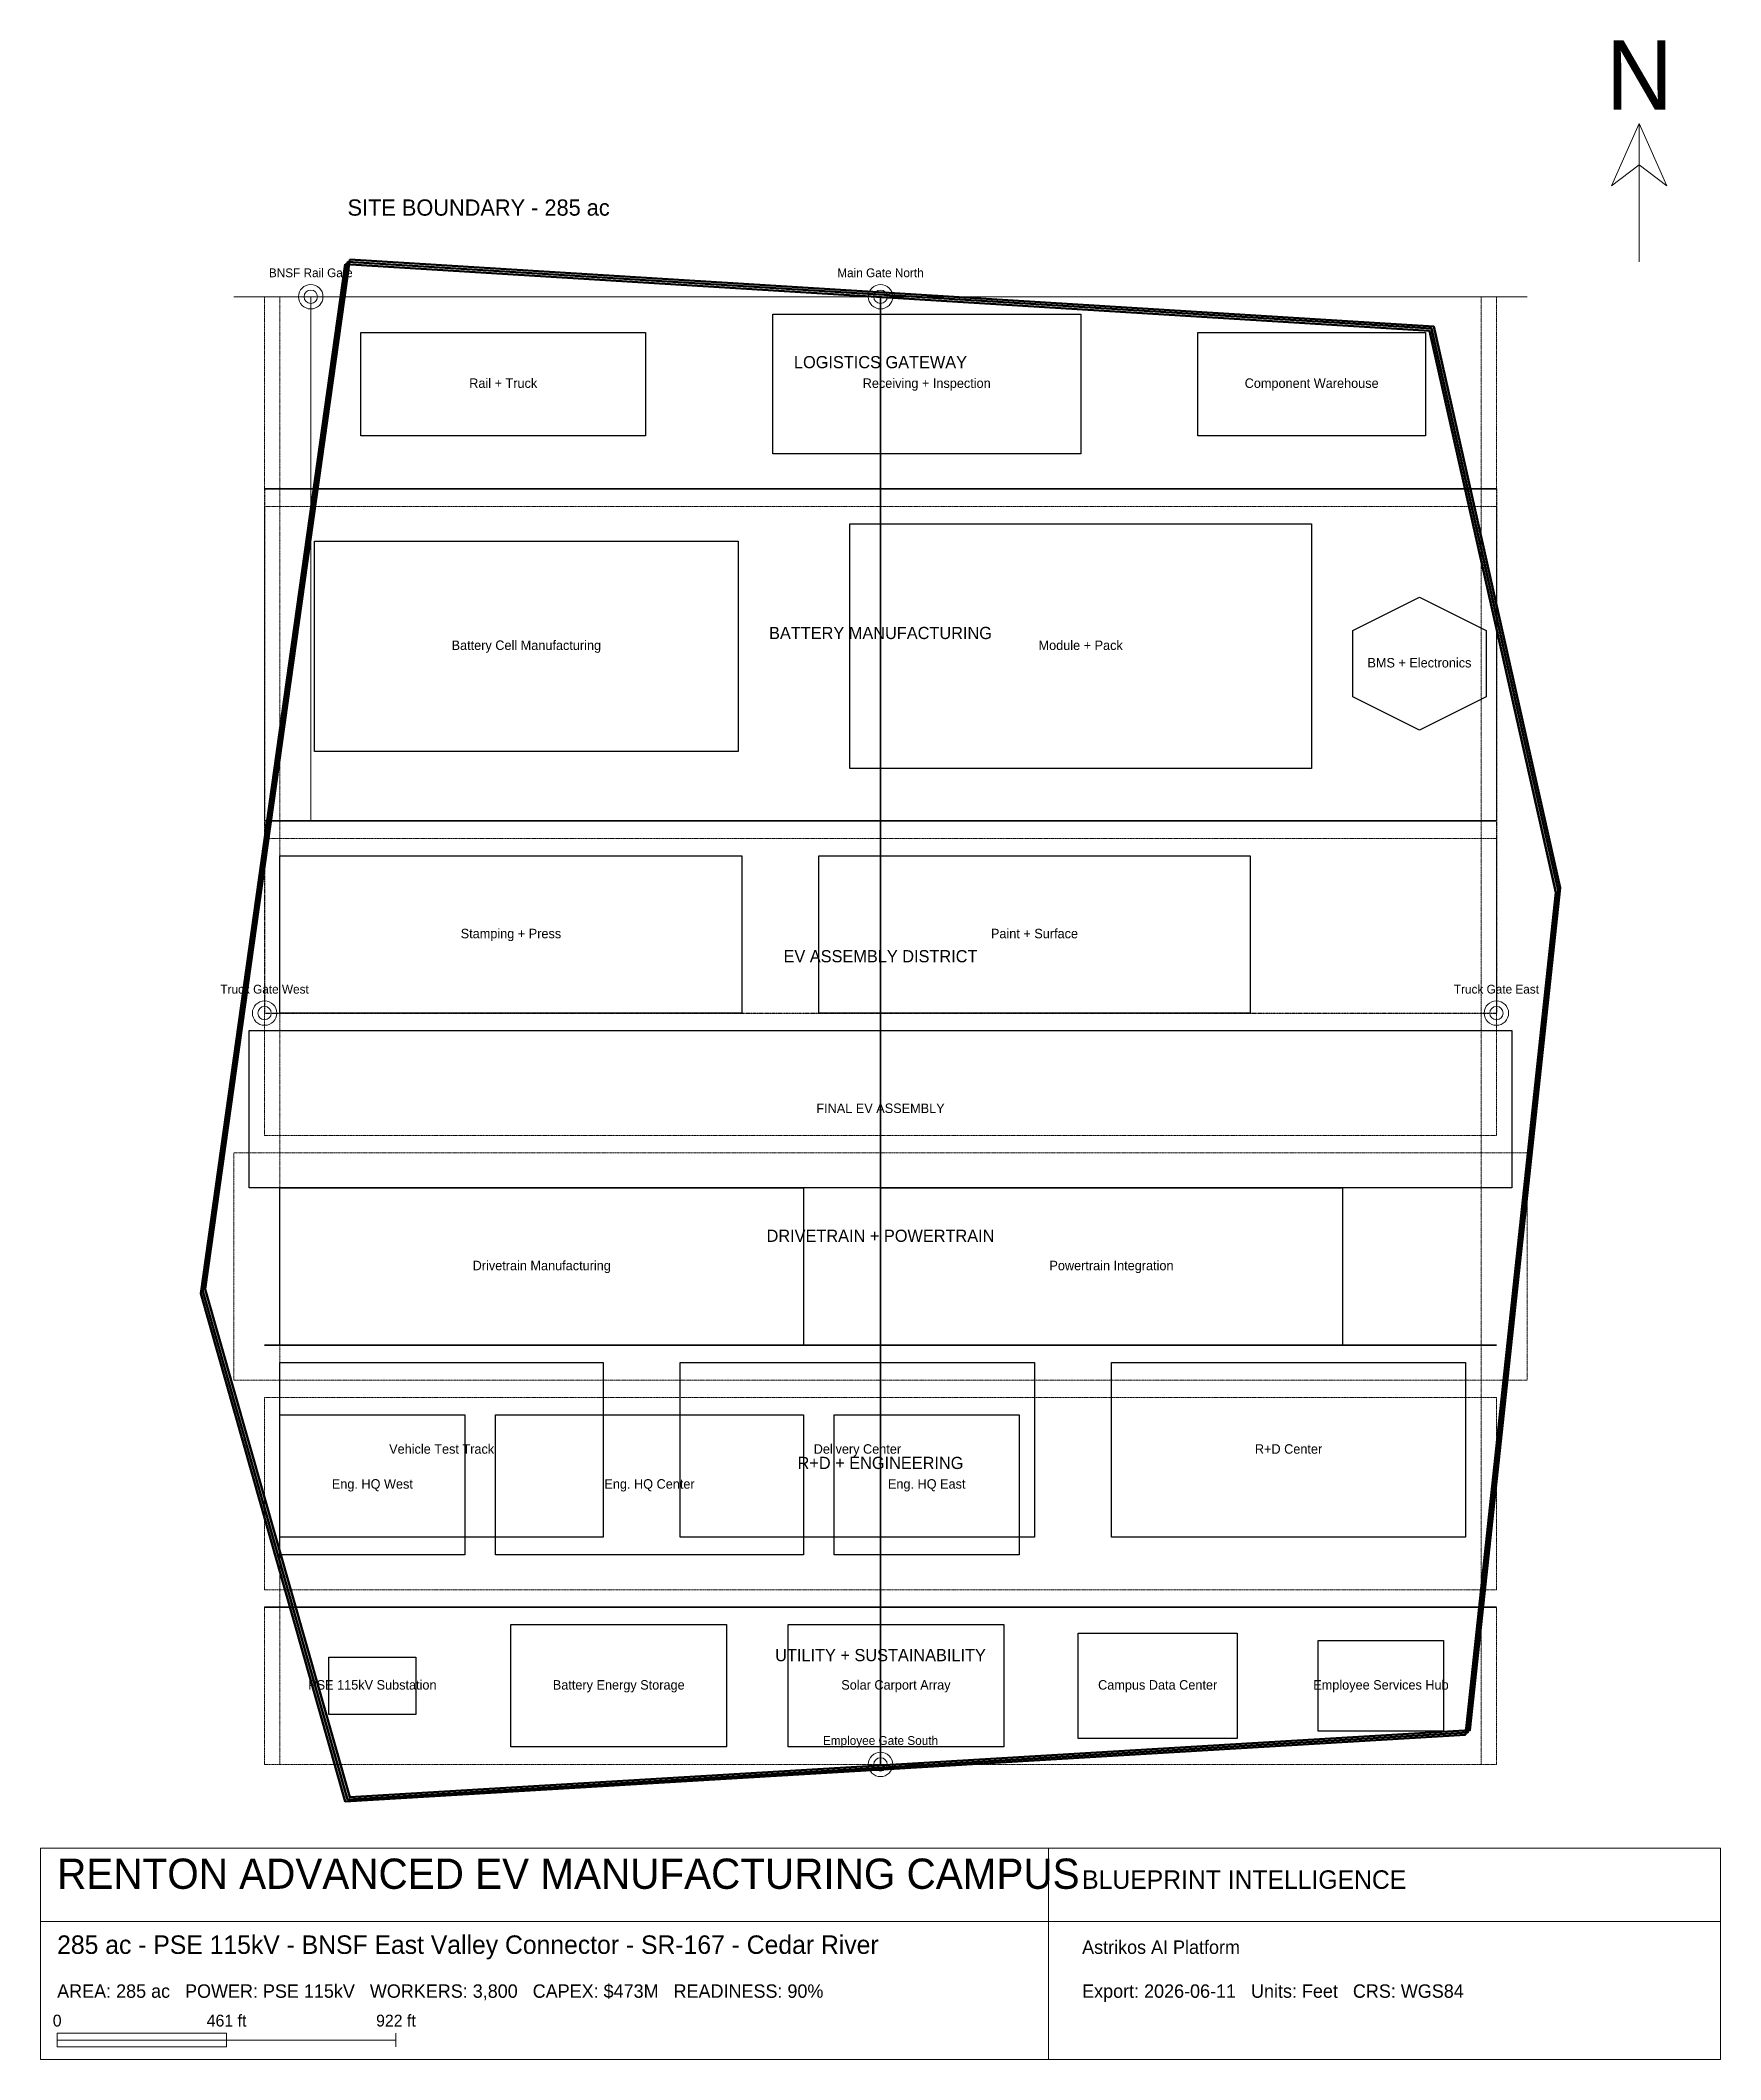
# Model space of a CAD drawing. Extents: x -2337 to 2239, y -2856 to 2641.
import ezdxf
from ezdxf.enums import TextEntityAlignment as Align

# ---------------------------------------------------------------- set-up
doc = ezdxf.new("R2010")
doc.units = 0
doc.linetypes.add('CENTER', pattern=[2, 1.25, -0.25, 0.25, -0.25])
doc.linetypes.add('DASHED', pattern=[0.75, 0.5, -0.25])
for name, color, linetype, lineweight in [('A-BLDG', 5, 'CONTINUOUS', 25), ('A-BLDG-OFFC', 3, 'CONTINUOUS', 25), ('A-BLDG-PROD', 4, 'CONTINUOUS', 25), ('A-BLDG-UTIL', 2, 'CONTINUOUS', 25), ('ANNOTATION', 7, 'CONTINUOUS', 0), ('BOUNDARY', 3, 'CONTINUOUS', 50), ('C-ROAD', 5, 'CONTINUOUS', 0), ('E-UTIL-POWR', 5, 'CONTINUOUS', 0), ('GATES', 3, 'CONTINUOUS', 0), ('NORTH-ARROW', 7, 'CONTINUOUS', 0), ('ROADS-EMERG', 1, 'DASHED', 18), ('ROADS-MAIN', 7, 'CONTINUOUS', 35), ('ROADS-RAIL', 6, 'CENTER', 20), ('ROADS-TRUCK', 2, 'DASHED', 25), ('T-RAIL', 5, 'CONTINUOUS', 0), ('TITLE-BLOCK', 7, 'CONTINUOUS', 0), ('Z-SITE-SOLR', 5, 'CONTINUOUS', 0), ('Z-ZONE-BATT', 5, 'CONTINUOUS', 0), ('ZONE-LABELS', 7, 'CONTINUOUS', 0), ('ZONES', 9, 'CONTINUOUS', 18)]:
    doc.layers.add(name, color=color, linetype=linetype, lineweight=lineweight)

msp = doc.modelspace()

# ---------------------------------------------------------------- hatches: boundary and pattern name
at = {"layer": 'A-BLDG'}
h = msp.add_hatch(color=8, dxfattribs=at)
edge = h.paths.add_edge_path()
edge.add_arc((814.746, 1564.697), 1, 0, 0)
h = msp.add_hatch(color=8, dxfattribs=at)
edge = h.paths.add_edge_path()
edge.add_arc((-342.716, 1515.15), 1, 0, 0)
at = {"layer": 'A-BLDG-OFFC'}
h = msp.add_hatch(color=6, dxfattribs=at)
edge = h.paths.add_edge_path()
edge.add_arc((-1684.506, -1481.645), 1, 0, 0)
h = msp.add_hatch(color=6, dxfattribs=at)
edge = h.paths.add_edge_path()
edge.add_arc((-1097.473, -1481.645), 1, 0, 0)
h = msp.add_hatch(color=6, dxfattribs=at)
edge = h.paths.add_edge_path()
edge.add_arc((-594.301, -1434.077), 1, 0, 0)
h = msp.add_hatch(color=6, dxfattribs=at)
edge = h.paths.add_edge_path()
edge.add_arc((-174.992, -1481.645), 1, 0, 0)
h = msp.add_hatch(color=6, dxfattribs=at)
edge = h.paths.add_edge_path()
edge.add_arc((579.765, -1434.077), 1, 0, 0)
h = msp.add_hatch(color=3, dxfattribs=at)
edge = h.paths.add_edge_path()
edge.add_arc((1142.99, -1961.542), 1, 0, 0)
at = {"layer": 'A-BLDG-PROD'}
h = msp.add_hatch(color=6, dxfattribs=at)
edge = h.paths.add_edge_path()
edge.add_arc((-1464.159, 1564.697), 1, 0, 0)
h = msp.add_hatch(color=5, dxfattribs=at)
edge = h.paths.add_edge_path()
edge.add_arc((-1590.581, 705.54), 1, 0, 0)
h = msp.add_hatch(color=5, dxfattribs=at)
edge = h.paths.add_edge_path()
edge.add_arc((-133.061, 658.923), 1, 0, 0)
h = msp.add_hatch(color=4, dxfattribs=at)
edge = h.paths.add_edge_path()
edge.add_arc((-1684.506, -7.032), 1, 0, 0)
h = msp.add_hatch(color=4, dxfattribs=at)
edge = h.paths.add_edge_path()
edge.add_arc((-216.923, -7.032), 1, 0, 0)
h = msp.add_hatch(color=4, dxfattribs=at)
edge = h.paths.add_edge_path()
edge.add_arc((-1768.368, -482.714), 1, 0, 0)
h = msp.add_hatch(color=4, dxfattribs=at)
edge = h.paths.add_edge_path()
edge.add_arc((-1684.506, -910.827), 1, 0, 0)
h = msp.add_hatch(color=4, dxfattribs=at)
edge = h.paths.add_edge_path()
edge.add_arc((-49.199, -910.827), 1, 0, 0)
h = msp.add_hatch(color=6, dxfattribs=at)
edge = h.paths.add_edge_path()
edge.add_arc((-1684.506, -1434.077), 1, 0, 0)
at = {"layer": 'A-BLDG-UTIL'}
h = msp.add_hatch(color=5, dxfattribs=at)
edge = h.paths.add_edge_path()
edge.add_arc((1418.384, 1125.091), 1, 0, 0)
h = msp.add_hatch(color=2, dxfattribs=at)
edge = h.paths.add_edge_path()
edge.add_arc((-1551.273, -1916.728), 1, 0, 0)
h = msp.add_hatch(color=2, dxfattribs=at)
edge = h.paths.add_edge_path()
edge.add_arc((-1055.542, -2004.895), 1, 0, 0)
h = msp.add_hatch(color=2, dxfattribs=at)
edge = h.paths.add_edge_path()
edge.add_arc((-300.785, -2004.895), 1, 0, 0)
h = msp.add_hatch(color=2, dxfattribs=at)
edge = h.paths.add_edge_path()
edge.add_arc((489.194, -1981.587), 1, 0, 0)
at = {"layer": 'ZONES'}
h = msp.add_hatch(color=8, dxfattribs=at)
edge = h.paths.add_edge_path()
edge.add_arc((-1726.437, 1420.014), 1, 0, 0)
h = msp.add_hatch(color=5, dxfattribs=at)
edge = h.paths.add_edge_path()
edge.add_arc((-1726.437, 516.218), 1, 0, 0)
h = msp.add_hatch(color=4, dxfattribs=at)
edge = h.paths.add_edge_path()
edge.add_arc((-1726.437, -340.009), 1, 0, 0)
h = msp.add_hatch(color=4, dxfattribs=at)
edge = h.paths.add_edge_path()
edge.add_arc((-1810.299, -1005.964), 1, 0, 0)
h = msp.add_hatch(color=6, dxfattribs=at)
edge = h.paths.add_edge_path()
edge.add_arc((-1726.437, -1576.782), 1, 0, 0)
h = msp.add_hatch(color=2, dxfattribs=at)
edge = h.paths.add_edge_path()
edge.add_arc((-1726.437, -2052.464), 1, 0, 0)

# ---------------------------------------------------------------- linework, layer by layer
at = {"layer": 'A-BLDG', "color": 8}
for points in [[(-342.716, 1895.695), (495.903, 1895.695), (495.903, 1515.15), (-342.716, 1515.15)], [(814.746, 1846.148), (1434.989, 1846.148), (1434.989, 1564.697), (814.746, 1564.697)]]:
    msp.add_lwpolyline(points, close=True, dxfattribs=at)
at = {"layer": 'A-BLDG-OFFC', "color": 6}
for points in [[(-594.301, -958.395), (370.111, -958.395), (370.111, -1434.077), (-594.301, -1434.077)], [(579.765, -958.395), (1544.177, -958.395), (1544.177, -1434.077), (579.765, -1434.077)], [(-1684.506, -1101.1), (-1181.335, -1101.1), (-1181.335, -1481.645), (-1684.506, -1481.645)], [(-1097.473, -1101.1), (-258.854, -1101.1), (-258.854, -1481.645), (-1097.473, -1481.645)], [(-174.992, -1101.1), (328.18, -1101.1), (328.18, -1481.645), (-174.992, -1481.645)]]:
    msp.add_lwpolyline(points, close=True, dxfattribs=at)
at = {"layer": 'A-BLDG-OFFC', "color": 3}
msp.add_lwpolyline([(1142.99, -1715.272), (1484.124, -1715.272), (1484.124, -1961.542), (1142.99, -1961.542)], close=True, dxfattribs=at)
at = {"layer": 'A-BLDG-PROD', "color": 6}
for points in [[(-1464.159, 1846.148), (-688.856, 1846.148), (-688.856, 1564.697), (-1464.159, 1564.697)], [(-1684.506, -958.395), (-803.956, -958.395), (-803.956, -1434.077), (-1684.506, -1434.077)]]:
    msp.add_lwpolyline(points, close=True, dxfattribs=at)
at = {"layer": 'A-BLDG-PROD', "color": 5}
for points in [[(-133.061, 1324.877), (1124.868, 1324.877), (1124.868, 658.923), (-133.061, 658.923)], [(-1590.581, 1278.26), (-436.641, 1278.26), (-436.641, 705.54), (-1590.581, 705.54)]]:
    msp.add_lwpolyline(points, close=True, dxfattribs=at)
at = {"layer": 'A-BLDG-PROD', "color": 4}
for points in [[(-1684.506, 421.082), (-426.578, 421.082), (-426.578, -7.032), (-1684.506, -7.032)], [(-216.923, 421.082), (957.144, 421.082), (957.144, -7.032), (-216.923, -7.032)], [(-1768.368, -54.6), (1669.97, -54.6), (1669.97, -482.714), (-1768.368, -482.714)], [(-1684.506, -482.714), (-258.854, -482.714), (-258.854, -910.827), (-1684.506, -910.827)], [(-49.199, -482.714), (1208.73, -482.714), (1208.73, -910.827), (-49.199, -910.827)]]:
    msp.add_lwpolyline(points, close=True, dxfattribs=at)
at = {"layer": 'A-BLDG-PROD', "color": 7}
msp.add_lwpolyline([(-1768.368, -54.6), (1669.97, -54.6), (1669.97, -482.714), (-1768.368, -482.714)], close=True, dxfattribs=at)
at = {"layer": 'A-BLDG-UTIL', "color": 5}
msp.add_lwpolyline([(1599.951, 1034.711), (1599.951, 853.952), (1418.384, 763.573), (1236.818, 853.952), (1236.818, 1034.711), (1418.384, 1125.091)], close=True, dxfattribs=at)
at = {"layer": 'A-BLDG-UTIL', "color": 2}
for points in [[(-1055.542, -1671.918), (-468.509, -1671.918), (-468.509, -2004.895), (-1055.542, -2004.895)], [(-300.785, -1671.918), (286.249, -1671.918), (286.249, -2004.895), (-300.785, -2004.895)], [(489.194, -1695.227), (921.922, -1695.227), (921.922, -1981.587), (489.194, -1981.587)], [(-1551.273, -1760.086), (-1314.568, -1760.086), (-1314.568, -1916.728), (-1551.273, -1916.728)]]:
    msp.add_lwpolyline(points, close=True, dxfattribs=at)
at = {"layer": 'BOUNDARY', "color": 3}
for points in [[(-1500.569, 2038.4), (1451.37, 1856.4), (1795.763, 327.6), (1549.768, -1965.6), (-1500.569, -2147.6), (-1894.161, -764.4)], [(-1494.569, 2044.4), (1457.37, 1862.4), (1801.763, 333.6), (1555.768, -1959.6), (-1494.569, -2141.6), (-1888.161, -758.4)]]:
    msp.add_lwpolyline(points, close=True, dxfattribs=at)
at = {"layer": 'BOUNDARY', "color": 8}
msp.add_lwpolyline([(-1506.569, 2032.4), (1445.37, 1850.4), (1789.763, 321.6), (1543.768, -1971.6), (-1506.569, -2153.6), (-1900.161, -770.4)], close=True, dxfattribs=at)
at = {"layer": 'C-ROAD', "color": 5}
msp.add_lwpolyline([(-1810.299, 1943.264), (1711.901, 1943.264)], dxfattribs=at)
at = {"layer": 'E-UTIL-POWR', "color": 5}
msp.add_lwpolyline([(-1810.299, 1943.264), (1711.901, 1943.264)], dxfattribs=at)
at = {"layer": 'GATES', "color": 3}
for centre, radius in [((-1600.644, 1943.264), 33.209), ((-1600.644, 1943.264), 18.265), ((-49.199, 1943.264), 33.209), ((-49.199, 1943.264), 18.265), ((-1726.437, -7.032), 33.209), ((-1726.437, -7.032), 18.265), ((1628.039, -7.032), 33.209), ((1628.039, -7.032), 18.265), ((-49.199, -2052.464), 33.209), ((-49.199, -2052.464), 18.265)]:
    msp.add_circle(centre, radius, dxfattribs=at)
at = {"layer": 'NORTH-ARROW', "color": 7}
msp.add_lwpolyline([(2017.158, 2415.14), (1941.81, 2245.607), (2017.158, 2302.118), (2092.506, 2245.607)], close=True, dxfattribs=at)
msp.add_lwpolyline([(2017.158, 2038.4), (2017.158, 2415.14)], dxfattribs=at)
at = {"layer": 'ROADS-EMERG', "color": 1}
for points in [[(-1684.506, 1943.264), (-1684.506, -2052.464)], [(1586.108, 1943.264), (1586.108, -2052.464)]]:
    msp.add_lwpolyline(points, dxfattribs=at)
at = {"layer": 'ROADS-MAIN', "color": 7}
for points in [[(-49.199, 1943.264), (-49.199, -2052.464)], [(-1726.437, 1420.014), (1628.039, 1420.014)], [(-1726.437, 516.218), (1628.039, 516.218)], [(-1726.437, -910.827), (1628.039, -910.827)], [(-1726.437, -1624.35), (1628.039, -1624.35)]]:
    msp.add_lwpolyline(points, dxfattribs=at)
at = {"layer": 'ROADS-RAIL', "color": 6}
msp.add_lwpolyline([(-1600.644, 1943.264), (-1600.644, 516.218)], dxfattribs=at)
at = {"layer": 'ROADS-TRUCK', "color": 2}
for points in [[(-1726.437, 1420.014), (-1726.437, -7.032)], [(1628.039, 1420.014), (1628.039, -7.032)], [(-1726.437, -7.032), (1628.039, -7.032)]]:
    msp.add_lwpolyline(points, dxfattribs=at)
at = {"layer": 'T-RAIL', "color": 5}
msp.add_lwpolyline([(-1810.299, 1943.264), (1711.901, 1943.264)], dxfattribs=at)
at = {"layer": 'TITLE-BLOCK', "color": 7}
msp.add_lwpolyline([(-2336.952, -2856.065), (2238.554, -2856.065), (2238.554, -2280.437), (-2336.952, -2280.437)], close=True, dxfattribs=at)
at = {"layer": 'TITLE-BLOCK', "color": 8}
for points in [[(408.352, -2856.065), (408.352, -2280.437)], [(-2336.952, -2479.693), (2238.554, -2479.693)]]:
    msp.add_lwpolyline(points, dxfattribs=at)
at = {"layer": 'TITLE-BLOCK', "color": 7}
for points in [[(-2291.197, -2821.38), (-2291.197, -2784.481)], [(-2291.197, -2802.93), (-1368.716, -2802.93)], [(-1829.956, -2821.38), (-1829.956, -2784.481)], [(-1368.716, -2821.38), (-1368.716, -2784.481)]]:
    msp.add_lwpolyline(points, dxfattribs=at)
at = {"layer": 'TITLE-BLOCK', "color": 254}
msp.add_lwpolyline([(-2291.197, -2821.38), (-1829.956, -2821.38), (-1829.956, -2784.481), (-2291.197, -2784.481)], close=True, dxfattribs=at)
at = {"layer": 'Z-SITE-SOLR', "color": 5}
msp.add_lwpolyline([(-1810.299, 1943.264), (1711.901, 1943.264)], dxfattribs=at)
at = {"layer": 'Z-ZONE-BATT', "color": 5}
msp.add_lwpolyline([(-1810.299, 1943.264), (1711.901, 1943.264)], dxfattribs=at)
at = {"layer": 'ZONES', "color": 8, "linetype": 'DASHED'}
msp.add_lwpolyline([(-1726.437, 1943.264), (1628.039, 1943.264), (1628.039, 1420.014), (-1726.437, 1420.014)], close=True, dxfattribs=at)
at = {"layer": 'ZONES', "color": 5, "linetype": 'DASHED'}
msp.add_lwpolyline([(-1726.437, 1372.445), (1628.039, 1372.445), (1628.039, 516.218), (-1726.437, 516.218)], close=True, dxfattribs=at)
at = {"layer": 'ZONES', "color": 4, "linetype": 'DASHED'}
for points in [[(-1726.437, 468.65), (1628.039, 468.65), (1628.039, -340.009), (-1726.437, -340.009)], [(-1810.299, -387.577), (1711.901, -387.577), (1711.901, -1005.964), (-1810.299, -1005.964)]]:
    msp.add_lwpolyline(points, close=True, dxfattribs=at)
at = {"layer": 'ZONES', "color": 6, "linetype": 'DASHED'}
msp.add_lwpolyline([(-1726.437, -1053.532), (1628.039, -1053.532), (1628.039, -1576.782), (-1726.437, -1576.782)], close=True, dxfattribs=at)
at = {"layer": 'ZONES', "color": 2, "linetype": 'DASHED'}
msp.add_lwpolyline([(-1726.437, -1624.35), (1628.039, -1624.35), (1628.039, -2052.464), (-1726.437, -2052.464)], close=True, dxfattribs=at)

# ---------------------------------------------------------------- texts
at = {"layer": 'ANNOTATION', "color": 7}
for s, p in [('Rail + Truck', (-1076.507, 1695.091)), ('Receiving + Inspection', (76.594, 1695.091)), ('Component Warehouse', (1124.868, 1695.091)), ('Battery Cell Manufacturing', (-1013.611, 981.568)), ('Module + Pack', (495.903, 981.568)), ('BMS + Electronics', (1418.384, 934)), ('Stamping + Press', (-1055.542, 196.693)), ('Paint + Surface', (370.111, 196.693)), ('FINAL EV ASSEMBLY', (-49.199, -278.989)), ('Drivetrain Manufacturing', (-971.68, -707.102)), ('Powertrain Integration', (579.765, -707.102)), ('Vehicle Test Track', (-1244.231, -1206.568)), ('Delivery Center', (-112.095, -1206.568)), ('R+D Center', (1061.971, -1206.568)), ('Eng. HQ West', (-1432.92, -1301.705)), ('Eng. HQ Center', (-678.163, -1301.705)), ('Eng. HQ East', (76.594, -1301.705)), ('PSE 115kV Substation', (-1432.92, -1848.739)), ('Battery Energy Storage', (-762.025, -1848.739)), ('Solar Carport Array', (-7.268, -1848.739)), ('Campus Data Center', (705.558, -1848.739)), ('Employee Services Hub', (1313.557, -1848.739))]:
    msp.add_text(s, height=25.829, dxfattribs=at).set_placement(p, align=Align.CENTER)
at = {"layer": 'BOUNDARY', "color": 3}
msp.add_text('SITE BOUNDARY - 285 ac', height=44.279, dxfattribs=at).set_placement((-1500.569, 2163.98))
at = {"layer": 'GATES', "color": 3}
for s, p in [('BNSF Rail Gate', (-1600.644, 1996.399)), ('Main Gate North', (-49.199, 1996.399)), ('Truck Gate West', (-1726.437, 46.103)), ('Truck Gate East', (1628.039, 46.103)), ('Employee Gate South', (-49.199, -1999.329))]:
    msp.add_text(s, height=23.985, dxfattribs=at).set_placement(p, align=Align.CENTER)
at = {"layer": 'NORTH-ARROW', "color": 7}
msp.add_text('N', height=188.37, dxfattribs=at).set_placement((2017.158, 2452.814), align=Align.CENTER)
at = {"layer": 'TITLE-BLOCK', "color": 7}
for s, height, p in [('RENTON ADVANCED EV MANUFACTURING CAMPUS', 82.359, (-2291.197, -2391.135)), ('BLUEPRINT INTELLIGENCE', 50.331, (499.862, -2391.135))]:
    msp.add_text(s, height=height, dxfattribs=at).set_placement(p)
at = {"layer": 'TITLE-BLOCK', "color": 8}
for s, height, p in [('285 ac - PSE 115kV - BNSF East Valley Connector - SR-167 - Cedar River', 50.331, (-2291.197, -2568.251)), ('Astrikos AI Platform', 36.604, (499.862, -2568.251)), ('AREA: 285 ac   POWER: PSE 115kV   WORKERS: 3,800   CAPEX: $473M   READINESS: 90%', 36.604, (-2291.197, -2687.805)), ('Export: 2026-06-11   Units: Feet   CRS: WGS84', 36.604, (499.862, -2687.805))]:
    msp.add_text(s, height=height, dxfattribs=at).set_placement(p)
at = {"layer": 'TITLE-BLOCK', "color": 7}
for s, p in [('0', (-2291.197, -2766.031)), ('461 ft', (-1829.956, -2766.031)), ('922 ft', (-1368.716, -2766.031))]:
    msp.add_text(s, height=32.287, dxfattribs=at).set_placement(p, align=Align.CENTER)
at = {"layer": 'ZONE-LABELS', "color": 7}
for s, p in [('LOGISTICS GATEWAY', (-49.199, 1748.615)), ('BATTERY MANUFACTURING', (-49.199, 1011.308)), ('EV ASSEMBLY DISTRICT', (-49.199, 131.296)), ('DRIVETRAIN + POWERTRAIN', (-49.199, -629.794)), ('R+D + ENGINEERING', (-49.199, -1248.181)), ('UTILITY + SUSTAINABILITY', (-49.199, -1771.431))]:
    msp.add_text(s, height=33.209, dxfattribs=at).set_placement(p, align=Align.CENTER)

doc.saveas('drawing.dxf')
